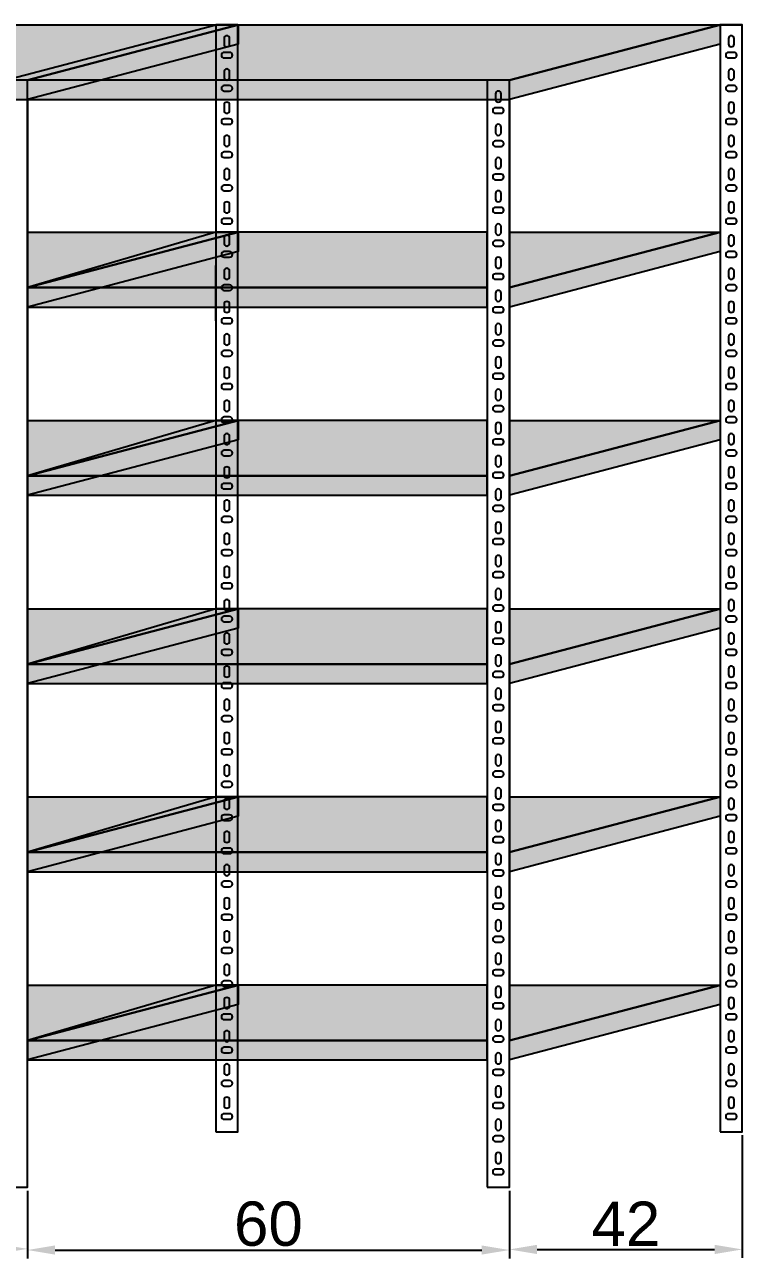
# Model space of a CAD drawing. Header units: millimetres. Extents: x 6614975 to 6624097, y 8742145 to 8746891.
# Drawn here: x 6617705.4 to 6617835, y 8745350.7 to 8745573.5 of the extents above; entities that cross this region are included whole.
import ezdxf

# ---------------------------------------------------------------- set-up
doc = ezdxf.new("R2010")
doc.units = ezdxf.units.MM
doc.styles.get("Standard").update_dxf_attribs({"font": 'arial.ttf'})
doc.dimstyles.new('ISO-25', dxfattribs={"dimtxt": 8, "dimasz": 5, "dimexe": 1.5, "dimexo": 0.625, "dimtad": 1, "dimtxsty": 'Standard', "dimcen": 2.5, "dimclrd": 1, "dimclre": 1, "dimclrt": 143, "dimadec": 0, "dimazin": 0, "dimtfac": 1, "dimtmove": 0, "dimatfit": 3, "dimfxl": 1, "dimarcsym": 0})

# ---------------------------------------------------------------- blocks, each defined once
blk = doc.blocks.new('*D236')
at = {"color": 1, "lineweight": -2, "transparency": 16777216}
for p, q in [((6617614.3, 8745362.92), (6617614.3, 8745350.91)), ((6617705.93, 8745362.92), (6617705.93, 8745350.91))]:
    blk.add_line(p, q, dxfattribs=at)
at = {"color": 1, "linetype": 'Continuous', "lineweight": -2, "transparency": 16777216}
blk.add_line((6617619.3, 8745352.41), (6617700.93, 8745352.41), dxfattribs=at)
at = {"color": 1, "transparency": 16777216}
for points in [[(6617619.3, 8745353.24), (6617619.3, 8745351.57), (6617614.3, 8745352.41)], [(6617700.93, 8745353.24), (6617700.93, 8745351.57), (6617705.93, 8745352.41)]]:
    blk.add_solid(points, dxfattribs=at)
at = {"layer": 'Defpoints', "color": 0, "transparency": 16777216}
for p in [(6617614.3, 8745363.55), (6617705.93, 8745363.55), (6617705.93, 8745352.41)]:
    blk.add_point(p, dxfattribs=at)
at = {"color": 143, "transparency": 16777216, "insert": (6617660.12, 8745357.12), "char_height": 8, "attachment_point": 5}
blk.add_mtext('91', dxfattribs=at)
blk = doc.blocks.new('*D237')
at = {"color": 1, "lineweight": -2, "transparency": 16777216}
for p, q in [((6617705.93, 8745362.92), (6617705.93, 8745350.7)), ((6617792.93, 8745362.92), (6617792.93, 8745350.7))]:
    blk.add_line(p, q, dxfattribs=at)
at = {"color": 1, "linetype": 'Continuous', "lineweight": -2, "transparency": 16777216}
blk.add_line((6617710.93, 8745352.2), (6617787.93, 8745352.2), dxfattribs=at)
at = {"color": 1, "transparency": 16777216}
for points in [[(6617710.93, 8745353.03), (6617710.93, 8745351.37), (6617705.93, 8745352.2)], [(6617787.93, 8745353.03), (6617787.93, 8745351.37), (6617792.93, 8745352.2)]]:
    blk.add_solid(points, dxfattribs=at)
at = {"layer": 'Defpoints', "color": 0, "transparency": 16777216}
for p in [(6617705.93, 8745363.55), (6617792.93, 8745363.55), (6617792.93, 8745352.2)]:
    blk.add_point(p, dxfattribs=at)
at = {"color": 143, "transparency": 16777216, "insert": (6617749.43, 8745356.91), "char_height": 8, "attachment_point": 5}
blk.add_mtext('60', dxfattribs=at)
blk = doc.blocks.new('*D238')
at = {"color": 1, "lineweight": -2, "transparency": 16777216}
for p, q in [((6617834.98, 8745372.92), (6617834.98, 8745350.81)), ((6617792.93, 8745362.92), (6617792.93, 8745350.81))]:
    blk.add_line(p, q, dxfattribs=at)
at = {"color": 1, "linetype": 'Continuous', "lineweight": -2, "transparency": 16777216}
blk.add_line((6617797.93, 8745352.31), (6617829.98, 8745352.31), dxfattribs=at)
at = {"color": 1, "transparency": 16777216}
for points in [[(6617797.93, 8745353.14), (6617797.93, 8745351.47), (6617792.93, 8745352.31)], [(6617829.98, 8745353.14), (6617829.98, 8745351.47), (6617834.98, 8745352.31)]]:
    blk.add_solid(points, dxfattribs=at)
at = {"layer": 'Defpoints', "color": 0, "transparency": 16777216}
for p in [(6617834.98, 8745373.55), (6617792.93, 8745363.55), (6617834.98, 8745352.31)]:
    blk.add_point(p, dxfattribs=at)
at = {"color": 143, "transparency": 16777216, "insert": (6617813.96, 8745356.95), "char_height": 8, "attachment_point": 5}
blk.add_mtext('42', dxfattribs=at)

msp = doc.modelspace()

# ---------------------------------------------------------------- hatches: boundary and pattern name
h = msp.add_hatch(color=8)
h.dxf.hatch_style = 1
h.paths.add_polyline_path([(6617705.93, 8745563.547), (6617743.981, 8745573.547), (6617656.93, 8745573.547), (6617652.93, 8745573.547), (6617614.93, 8745563.547)])
h = msp.add_hatch(color=8)
h.dxf.hatch_style = 1
h.paths.add_polyline_path([(6617792.93, 8745563.547), (6617830.981, 8745573.547), (6617743.93, 8745573.547), (6617739.93, 8745573.547), (6617701.93, 8745563.547)])
h = msp.add_hatch(color=8)
h.dxf.hatch_style = 1
h.paths.add_polyline_path([(6617743.981, 8745570.047), (6617743.981, 8745573.547), (6617705.93, 8745563.547), (6617705.93, 8745560.047)])
h = msp.add_hatch(color=8)
h.dxf.hatch_style = 1
h.paths.add_polyline_path([(6617830.981, 8745570.047), (6617830.981, 8745573.547), (6617792.93, 8745563.547), (6617792.93, 8745560.047)])
h = msp.add_hatch(color=8)
h.dxf.hatch_style = 1
h.paths.add_polyline_path([(6617614.93, 8745563.547), (6617614.93, 8745560.047), (6617705.93, 8745560.047), (6617705.93, 8745563.547)])
h = msp.add_hatch(color=8)
h.dxf.hatch_style = 1
h.paths.add_polyline_path([(6617701.93, 8745563.547), (6617701.93, 8745560.047), (6617792.93, 8745560.047), (6617792.93, 8745563.547)])
h = msp.add_hatch(color=8)
h.dxf.hatch_style = 1
h.paths.add_polyline_path([(6617743.981, 8745532.547), (6617743.981, 8745536.047), (6617705.93, 8745526.047), (6617705.93, 8745522.547)])
h = msp.add_hatch(color=8)
h.dxf.hatch_style = 1
h.paths.add_polyline_path([(6617743.981, 8745536.047), (6617705.93, 8745536.047), (6617705.93, 8745526.047)])
h = msp.add_hatch(color=8)
h.dxf.hatch_style = 1
h.paths.add_polyline_path([(6617739.93, 8745536.047), (6617705.93, 8745526.047), (6617788.93, 8745526.047), (6617788.93, 8745536.047)])
h = msp.add_hatch(color=8)
h.dxf.hatch_style = 1
h.paths.add_polyline_path([(6617830.981, 8745532.547), (6617830.981, 8745536.047), (6617792.93, 8745526.047), (6617792.93, 8745522.547)])
h = msp.add_hatch(color=8)
h.dxf.hatch_style = 1
h.paths.add_polyline_path([(6617830.981, 8745536.047), (6617792.93, 8745536.047), (6617792.93, 8745526.047)])
h = msp.add_hatch(color=8)
h.dxf.hatch_style = 1
h.paths.add_polyline_path([(6617788.93, 8745522.547), (6617788.93, 8745526.047), (6617705.93, 8745526.047), (6617705.93, 8745522.547)])
h = msp.add_hatch(color=8)
h.dxf.hatch_style = 1
h.paths.add_polyline_path([(6617743.981, 8745498.547), (6617743.981, 8745502.047), (6617705.93, 8745492.047), (6617705.93, 8745488.547)])
h = msp.add_hatch(color=8)
h.dxf.hatch_style = 1
h.paths.add_polyline_path([(6617743.981, 8745502.047), (6617705.93, 8745502.047), (6617705.93, 8745492.047)])
h = msp.add_hatch(color=8)
h.dxf.hatch_style = 1
h.paths.add_polyline_path([(6617739.93, 8745502.047), (6617705.93, 8745492.047), (6617788.93, 8745492.047), (6617788.93, 8745502.047)])
h = msp.add_hatch(color=8)
h.dxf.hatch_style = 1
h.paths.add_polyline_path([(6617830.981, 8745498.547), (6617830.981, 8745502.047), (6617792.93, 8745492.047), (6617792.93, 8745488.547)])
h = msp.add_hatch(color=8)
h.dxf.hatch_style = 1
h.paths.add_polyline_path([(6617830.981, 8745502.047), (6617792.93, 8745502.047), (6617792.93, 8745492.047)])
h = msp.add_hatch(color=8)
h.dxf.hatch_style = 1
h.paths.add_polyline_path([(6617788.93, 8745488.547), (6617788.93, 8745492.047), (6617705.93, 8745492.047), (6617705.93, 8745488.547)])
h = msp.add_hatch(color=8)
h.dxf.hatch_style = 1
h.paths.add_polyline_path([(6617743.981, 8745464.547), (6617743.981, 8745468.047), (6617705.93, 8745458.047), (6617705.93, 8745454.547)])
h = msp.add_hatch(color=8)
h.dxf.hatch_style = 1
h.paths.add_polyline_path([(6617743.981, 8745468.047), (6617705.93, 8745468.047), (6617705.93, 8745458.047)])
h = msp.add_hatch(color=8)
h.dxf.hatch_style = 1
h.paths.add_polyline_path([(6617739.93, 8745468.047), (6617705.93, 8745458.047), (6617788.93, 8745458.047), (6617788.93, 8745468.047)])
h = msp.add_hatch(color=8)
h.dxf.hatch_style = 1
h.paths.add_polyline_path([(6617830.981, 8745464.547), (6617830.981, 8745468.047), (6617792.93, 8745458.047), (6617792.93, 8745454.547)])
h = msp.add_hatch(color=8)
h.dxf.hatch_style = 1
h.paths.add_polyline_path([(6617830.981, 8745468.047), (6617792.93, 8745468.047), (6617792.93, 8745458.047)])
h = msp.add_hatch(color=8)
h.dxf.hatch_style = 1
h.paths.add_polyline_path([(6617788.93, 8745454.547), (6617788.93, 8745458.047), (6617705.93, 8745458.047), (6617705.93, 8745454.547)])
h = msp.add_hatch(color=8)
h.dxf.hatch_style = 1
h.paths.add_polyline_path([(6617743.981, 8745430.547), (6617743.981, 8745434.047), (6617705.93, 8745424.047), (6617705.93, 8745420.547)])
h = msp.add_hatch(color=8)
h.dxf.hatch_style = 1
h.paths.add_polyline_path([(6617743.981, 8745434.047), (6617705.93, 8745434.047), (6617705.93, 8745424.047)])
h = msp.add_hatch(color=8)
h.dxf.hatch_style = 1
h.paths.add_polyline_path([(6617739.93, 8745434.047), (6617705.93, 8745424.047), (6617788.93, 8745424.047), (6617788.93, 8745434.047)])
h = msp.add_hatch(color=8)
h.dxf.hatch_style = 1
h.paths.add_polyline_path([(6617830.981, 8745430.547), (6617830.981, 8745434.047), (6617792.93, 8745424.047), (6617792.93, 8745420.547)])
h = msp.add_hatch(color=8)
h.dxf.hatch_style = 1
h.paths.add_polyline_path([(6617830.981, 8745434.047), (6617792.93, 8745434.047), (6617792.93, 8745424.047)])
h = msp.add_hatch(color=8)
h.dxf.hatch_style = 1
h.paths.add_polyline_path([(6617788.93, 8745420.547), (6617788.93, 8745424.047), (6617705.93, 8745424.047), (6617705.93, 8745420.547)])
h = msp.add_hatch(color=8)
h.dxf.hatch_style = 1
h.paths.add_polyline_path([(6617743.981, 8745396.547), (6617743.981, 8745400.047), (6617705.93, 8745390.047), (6617705.93, 8745386.547)])
h = msp.add_hatch(color=8)
h.dxf.hatch_style = 1
h.paths.add_polyline_path([(6617743.981, 8745400.047), (6617705.93, 8745400.047), (6617705.93, 8745390.047)])
h = msp.add_hatch(color=8)
h.dxf.hatch_style = 1
h.paths.add_polyline_path([(6617739.93, 8745400.047), (6617705.93, 8745390.047), (6617788.93, 8745390.047), (6617788.93, 8745400.047)])
h = msp.add_hatch(color=8)
h.dxf.hatch_style = 1
h.paths.add_polyline_path([(6617830.981, 8745396.547), (6617830.981, 8745400.047), (6617792.93, 8745390.047), (6617792.93, 8745386.547)])
h = msp.add_hatch(color=8)
h.dxf.hatch_style = 1
h.paths.add_polyline_path([(6617830.981, 8745400.047), (6617792.93, 8745400.047), (6617792.93, 8745390.047)])
h = msp.add_hatch(color=8)
h.dxf.hatch_style = 1
h.paths.add_polyline_path([(6617788.93, 8745386.547), (6617788.93, 8745390.047), (6617705.93, 8745390.047), (6617705.93, 8745386.547)])

# ---------------------------------------------------------------- linework, layer by layer
for p, q in [((6617739.93, 8745573.547), (6617743.93, 8745573.547)), ((6617705.93, 8745560.047), (6617705.93, 8745526.047)), ((6617705.93, 8745560.047), (6617705.93, 8745526.047)), ((6617792.93, 8745560.047), (6617792.93, 8745526.047)), ((6617739.93, 8745520.047), (6617739.93, 8745530.047)), ((6617705.93, 8745526.047), (6617705.93, 8745492.047)), ((6617705.93, 8745526.047), (6617705.93, 8745492.047)), ((6617792.93, 8745526.047), (6617792.93, 8745492.047)), ((6617705.93, 8745492.047), (6617705.93, 8745458.047)), ((6617705.93, 8745492.047), (6617705.93, 8745458.047)), ((6617792.93, 8745492.047), (6617792.93, 8745458.047)), ((6617705.93, 8745458.047), (6617705.93, 8745424.047)), ((6617705.93, 8745458.047), (6617705.93, 8745424.047)), ((6617792.93, 8745458.047), (6617792.93, 8745424.047)), ((6617705.93, 8745424.047), (6617705.93, 8745390.047)), ((6617705.93, 8745424.047), (6617705.93, 8745390.047)), ((6617792.93, 8745424.047), (6617792.93, 8745390.047))]:
    msp.add_line(p, q)
for points in [[(6617743.981, 8745573.547), (6617705.93, 8745563.547), (6617614.93, 8745563.547), (6617652.93, 8745573.547), (6617656.93, 8745573.547), (6617747.981, 8745573.547)], [(6617830.981, 8745573.547), (6617792.93, 8745563.547), (6617701.93, 8745563.547), (6617739.93, 8745573.547), (6617743.93, 8745573.547), (6617834.981, 8745573.547)], [(6617739.93, 8745536.047), (6617705.93, 8745526.047), (6617788.93, 8745526.047), (6617788.93, 8745536.047), (6617739.93, 8745536.047)], [(6617739.93, 8745502.047), (6617705.93, 8745492.047), (6617788.93, 8745492.047), (6617788.93, 8745502.047), (6617739.93, 8745502.047)], [(6617739.93, 8745468.047), (6617705.93, 8745458.047), (6617788.93, 8745458.047), (6617788.93, 8745468.047), (6617739.93, 8745468.047)], [(6617739.93, 8745434.047), (6617705.93, 8745424.047), (6617788.93, 8745424.047), (6617788.93, 8745434.047), (6617739.93, 8745434.047)], [(6617739.93, 8745400.047), (6617705.93, 8745390.047), (6617788.93, 8745390.047), (6617788.93, 8745400.047), (6617739.93, 8745400.047)]]:
    msp.add_lwpolyline(points)
for points in [[(6617705.93, 8745563.547), (6617743.981, 8745573.547), (6617743.981, 8745570.047), (6617705.93, 8745560.047)], [(6617739.93, 8745373.547), (6617743.93, 8745373.547), (6617743.93, 8745573.547), (6617739.93, 8745573.547)], [(6617792.93, 8745563.547), (6617830.981, 8745573.547), (6617830.981, 8745570.047), (6617792.93, 8745560.047)], [(6617830.981, 8745373.547), (6617834.981, 8745373.547), (6617834.981, 8745573.547), (6617830.981, 8745573.547)], [(6617614.93, 8745560.047), (6617705.93, 8745560.047), (6617705.93, 8745563.547), (6617614.93, 8745563.547)], [(6617701.93, 8745363.547), (6617705.93, 8745363.547), (6617705.93, 8745563.547), (6617701.93, 8745563.547)], [(6617701.93, 8745363.547), (6617705.93, 8745363.547), (6617705.93, 8745563.547), (6617701.93, 8745563.547)], [(6617701.93, 8745560.047), (6617792.93, 8745560.047), (6617792.93, 8745563.547), (6617701.93, 8745563.547)], [(6617788.93, 8745363.547), (6617792.93, 8745363.547), (6617792.93, 8745563.547), (6617788.93, 8745563.547)], [(6617705.93, 8745526.047), (6617743.981, 8745536.047), (6617743.981, 8745532.547), (6617705.93, 8745522.547)], [(6617705.93, 8745536.047), (6617743.981, 8745536.047), (6617705.93, 8745526.047)], [(6617792.93, 8745526.047), (6617830.981, 8745536.047), (6617830.981, 8745532.547), (6617792.93, 8745522.547)], [(6617792.93, 8745536.047), (6617830.981, 8745536.047), (6617792.93, 8745526.047)], [(6617705.93, 8745522.547), (6617788.93, 8745522.547), (6617788.93, 8745526.047), (6617705.93, 8745526.047)], [(6617705.93, 8745492.047), (6617743.981, 8745502.047), (6617743.981, 8745498.547), (6617705.93, 8745488.547)], [(6617705.93, 8745502.047), (6617743.981, 8745502.047), (6617705.93, 8745492.047)], [(6617792.93, 8745492.047), (6617830.981, 8745502.047), (6617830.981, 8745498.547), (6617792.93, 8745488.547)], [(6617792.93, 8745502.047), (6617830.981, 8745502.047), (6617792.93, 8745492.047)], [(6617705.93, 8745488.547), (6617788.93, 8745488.547), (6617788.93, 8745492.047), (6617705.93, 8745492.047)], [(6617705.93, 8745458.047), (6617743.981, 8745468.047), (6617743.981, 8745464.547), (6617705.93, 8745454.547)], [(6617705.93, 8745468.047), (6617743.981, 8745468.047), (6617705.93, 8745458.047)], [(6617792.93, 8745458.047), (6617830.981, 8745468.047), (6617830.981, 8745464.547), (6617792.93, 8745454.547)], [(6617792.93, 8745468.047), (6617830.981, 8745468.047), (6617792.93, 8745458.047)], [(6617705.93, 8745454.547), (6617788.93, 8745454.547), (6617788.93, 8745458.047), (6617705.93, 8745458.047)], [(6617705.93, 8745424.047), (6617743.981, 8745434.047), (6617743.981, 8745430.547), (6617705.93, 8745420.547)], [(6617705.93, 8745434.047), (6617743.981, 8745434.047), (6617705.93, 8745424.047)], [(6617792.93, 8745424.047), (6617830.981, 8745434.047), (6617830.981, 8745430.547), (6617792.93, 8745420.547)], [(6617792.93, 8745434.047), (6617830.981, 8745434.047), (6617792.93, 8745424.047)], [(6617705.93, 8745420.547), (6617788.93, 8745420.547), (6617788.93, 8745424.047), (6617705.93, 8745424.047)], [(6617705.93, 8745390.047), (6617743.981, 8745400.047), (6617743.981, 8745396.547), (6617705.93, 8745386.547)], [(6617705.93, 8745400.047), (6617743.981, 8745400.047), (6617705.93, 8745390.047)], [(6617792.93, 8745390.047), (6617830.981, 8745400.047), (6617830.981, 8745396.547), (6617792.93, 8745386.547)], [(6617792.93, 8745400.047), (6617830.981, 8745400.047), (6617792.93, 8745390.047)], [(6617705.93, 8745386.547), (6617788.93, 8745386.547), (6617788.93, 8745390.047), (6617705.93, 8745390.047)]]:
    msp.add_lwpolyline(points, close=True)
for points in [[(6617741.43, 8745570.047, 1), (6617742.43, 8745570.047), (6617742.43, 8745571.047, 1), (6617741.43, 8745571.047)], [(6617832.481, 8745570.047, 1), (6617833.481, 8745570.047), (6617833.481, 8745571.047, 1), (6617832.481, 8745571.047)], [(6617741.43, 8745568.547, 1), (6617741.43, 8745567.547), (6617742.43, 8745567.547, 1), (6617742.43, 8745568.547)], [(6617832.481, 8745568.547, 1), (6617832.481, 8745567.547), (6617833.481, 8745567.547, 1), (6617833.481, 8745568.547)], [(6617741.43, 8745564.047, 1), (6617742.43, 8745564.047), (6617742.43, 8745565.047, 1), (6617741.43, 8745565.047)], [(6617832.481, 8745564.047, 1), (6617833.481, 8745564.047), (6617833.481, 8745565.047, 1), (6617832.481, 8745565.047)], [(6617741.43, 8745562.547, 1), (6617741.43, 8745561.547), (6617742.43, 8745561.547, 1), (6617742.43, 8745562.547)], [(6617832.481, 8745562.547, 1), (6617832.481, 8745561.547), (6617833.481, 8745561.547, 1), (6617833.481, 8745562.547)], [(6617790.43, 8745560.047, 1), (6617791.43, 8745560.047), (6617791.43, 8745561.047, 1), (6617790.43, 8745561.047)], [(6617741.43, 8745558.047, 1), (6617742.43, 8745558.047), (6617742.43, 8745559.047, 1), (6617741.43, 8745559.047)], [(6617790.43, 8745558.547, 1), (6617790.43, 8745557.547), (6617791.43, 8745557.547, 1), (6617791.43, 8745558.547)], [(6617832.481, 8745558.047, 1), (6617833.481, 8745558.047), (6617833.481, 8745559.047, 1), (6617832.481, 8745559.047)], [(6617741.43, 8745556.547, 1), (6617741.43, 8745555.547), (6617742.43, 8745555.547, 1), (6617742.43, 8745556.547)], [(6617832.481, 8745556.547, 1), (6617832.481, 8745555.547), (6617833.481, 8745555.547, 1), (6617833.481, 8745556.547)], [(6617790.43, 8745554.047, 1), (6617791.43, 8745554.047), (6617791.43, 8745555.047, 1), (6617790.43, 8745555.047)], [(6617741.43, 8745552.047, 1), (6617742.43, 8745552.047), (6617742.43, 8745553.047, 1), (6617741.43, 8745553.047)], [(6617790.43, 8745552.547, 1), (6617790.43, 8745551.547), (6617791.43, 8745551.547, 1), (6617791.43, 8745552.547)], [(6617832.481, 8745552.047, 1), (6617833.481, 8745552.047), (6617833.481, 8745553.047, 1), (6617832.481, 8745553.047)], [(6617741.43, 8745550.547, 1), (6617741.43, 8745549.547), (6617742.43, 8745549.547, 1), (6617742.43, 8745550.547)], [(6617790.43, 8745548.047, 1), (6617791.43, 8745548.047), (6617791.43, 8745549.047, 1), (6617790.43, 8745549.047)], [(6617832.481, 8745550.547, 1), (6617832.481, 8745549.547), (6617833.481, 8745549.547, 1), (6617833.481, 8745550.547)], [(6617741.43, 8745546.047, 1), (6617742.43, 8745546.047), (6617742.43, 8745547.047, 1), (6617741.43, 8745547.047)], [(6617832.481, 8745546.047, 1), (6617833.481, 8745546.047), (6617833.481, 8745547.047, 1), (6617832.481, 8745547.047)], [(6617790.43, 8745546.547, 1), (6617790.43, 8745545.547), (6617791.43, 8745545.547, 1), (6617791.43, 8745546.547)], [(6617741.43, 8745544.547, 1), (6617741.43, 8745543.547), (6617742.43, 8745543.547, 1), (6617742.43, 8745544.547)], [(6617790.43, 8745542.047, 1), (6617791.43, 8745542.047), (6617791.43, 8745543.047, 1), (6617790.43, 8745543.047)], [(6617832.481, 8745544.547, 1), (6617832.481, 8745543.547), (6617833.481, 8745543.547, 1), (6617833.481, 8745544.547)], [(6617741.43, 8745540.047, 1), (6617742.43, 8745540.047), (6617742.43, 8745541.047, 1), (6617741.43, 8745541.047)], [(6617790.43, 8745540.547, 1), (6617790.43, 8745539.547), (6617791.43, 8745539.547, 1), (6617791.43, 8745540.547)], [(6617832.481, 8745540.047, 1), (6617833.481, 8745540.047), (6617833.481, 8745541.047, 1), (6617832.481, 8745541.047)], [(6617741.43, 8745538.547, 1), (6617741.43, 8745537.547), (6617742.43, 8745537.547, 1), (6617742.43, 8745538.547)], [(6617832.481, 8745538.547, 1), (6617832.481, 8745537.547), (6617833.481, 8745537.547, 1), (6617833.481, 8745538.547)], [(6617790.43, 8745536.047, 1), (6617791.43, 8745536.047), (6617791.43, 8745537.047, 1), (6617790.43, 8745537.047)], [(6617741.43, 8745534.047, 1), (6617742.43, 8745534.047), (6617742.43, 8745535.047, 1), (6617741.43, 8745535.047)], [(6617790.43, 8745534.547, 1), (6617790.43, 8745533.547), (6617791.43, 8745533.547, 1), (6617791.43, 8745534.547)], [(6617832.481, 8745534.047, 1), (6617833.481, 8745534.047), (6617833.481, 8745535.047, 1), (6617832.481, 8745535.047)], [(6617741.43, 8745532.547, 1), (6617741.43, 8745531.547), (6617742.43, 8745531.547, 1), (6617742.43, 8745532.547)], [(6617790.43, 8745530.047, 1), (6617791.43, 8745530.047), (6617791.43, 8745531.047, 1), (6617790.43, 8745531.047)], [(6617832.481, 8745532.547, 1), (6617832.481, 8745531.547), (6617833.481, 8745531.547, 1), (6617833.481, 8745532.547)], [(6617741.43, 8745528.047, 1), (6617742.43, 8745528.047), (6617742.43, 8745529.047, 1), (6617741.43, 8745529.047)], [(6617832.481, 8745528.047, 1), (6617833.481, 8745528.047), (6617833.481, 8745529.047, 1), (6617832.481, 8745529.047)], [(6617790.43, 8745528.547, 1), (6617790.43, 8745527.547), (6617791.43, 8745527.547, 1), (6617791.43, 8745528.547)], [(6617741.43, 8745526.547, 1), (6617741.43, 8745525.547), (6617742.43, 8745525.547, 1), (6617742.43, 8745526.547)], [(6617790.43, 8745524.047, 1), (6617791.43, 8745524.047), (6617791.43, 8745525.047, 1), (6617790.43, 8745525.047)], [(6617832.481, 8745526.547, 1), (6617832.481, 8745525.547), (6617833.481, 8745525.547, 1), (6617833.481, 8745526.547)], [(6617741.43, 8745522.047, 1), (6617742.43, 8745522.047), (6617742.43, 8745523.047, 1), (6617741.43, 8745523.047)], [(6617790.43, 8745522.547, 1), (6617790.43, 8745521.547), (6617791.43, 8745521.547, 1), (6617791.43, 8745522.547)], [(6617832.481, 8745522.047, 1), (6617833.481, 8745522.047), (6617833.481, 8745523.047, 1), (6617832.481, 8745523.047)], [(6617741.43, 8745520.547, 1), (6617741.43, 8745519.547), (6617742.43, 8745519.547, 1), (6617742.43, 8745520.547)], [(6617832.481, 8745520.547, 1), (6617832.481, 8745519.547), (6617833.481, 8745519.547, 1), (6617833.481, 8745520.547)], [(6617790.43, 8745518.047, 1), (6617791.43, 8745518.047), (6617791.43, 8745519.047, 1), (6617790.43, 8745519.047)], [(6617741.43, 8745516.182, 1), (6617742.43, 8745516.182), (6617742.43, 8745517.182, 1), (6617741.43, 8745517.182)], [(6617790.43, 8745516.547, 1), (6617790.43, 8745515.547), (6617791.43, 8745515.547, 1), (6617791.43, 8745516.547)], [(6617832.481, 8745516.182, 1), (6617833.481, 8745516.182), (6617833.481, 8745517.182, 1), (6617832.481, 8745517.182)], [(6617741.43, 8745514.682, 1), (6617741.43, 8745513.682), (6617742.43, 8745513.682, 1), (6617742.43, 8745514.682)], [(6617790.43, 8745512.047, 1), (6617791.43, 8745512.047), (6617791.43, 8745513.047, 1), (6617790.43, 8745513.047)], [(6617832.481, 8745514.682, 1), (6617832.481, 8745513.682), (6617833.481, 8745513.682, 1), (6617833.481, 8745514.682)], [(6617741.43, 8745510.182, 1), (6617742.43, 8745510.182), (6617742.43, 8745511.182, 1), (6617741.43, 8745511.182)], [(6617832.481, 8745510.182, 1), (6617833.481, 8745510.182), (6617833.481, 8745511.182, 1), (6617832.481, 8745511.182)], [(6617790.43, 8745510.547, 1), (6617790.43, 8745509.547), (6617791.43, 8745509.547, 1), (6617791.43, 8745510.547)], [(6617741.43, 8745508.682, 1), (6617741.43, 8745507.682), (6617742.43, 8745507.682, 1), (6617742.43, 8745508.682)], [(6617790.43, 8745506.182, 1), (6617791.43, 8745506.182), (6617791.43, 8745507.182, 1), (6617790.43, 8745507.182)], [(6617832.481, 8745508.682, 1), (6617832.481, 8745507.682), (6617833.481, 8745507.682, 1), (6617833.481, 8745508.682)], [(6617741.43, 8745504.182, 1), (6617742.43, 8745504.182), (6617742.43, 8745505.182, 1), (6617741.43, 8745505.182)], [(6617790.43, 8745504.682, 1), (6617790.43, 8745503.682), (6617791.43, 8745503.682, 1), (6617791.43, 8745504.682)], [(6617832.481, 8745504.182, 1), (6617833.481, 8745504.182), (6617833.481, 8745505.182, 1), (6617832.481, 8745505.182)], [(6617741.43, 8745502.682, 1), (6617741.43, 8745501.682), (6617742.43, 8745501.682, 1), (6617742.43, 8745502.682)], [(6617832.481, 8745502.682, 1), (6617832.481, 8745501.682), (6617833.481, 8745501.682, 1), (6617833.481, 8745502.682)], [(6617790.43, 8745500.182, 1), (6617791.43, 8745500.182), (6617791.43, 8745501.182, 1), (6617790.43, 8745501.182)], [(6617741.43, 8745498.182, 1), (6617742.43, 8745498.182), (6617742.43, 8745499.182, 1), (6617741.43, 8745499.182)], [(6617790.43, 8745498.682, 1), (6617790.43, 8745497.682), (6617791.43, 8745497.682, 1), (6617791.43, 8745498.682)], [(6617832.481, 8745498.182, 1), (6617833.481, 8745498.182), (6617833.481, 8745499.182, 1), (6617832.481, 8745499.182)], [(6617741.43, 8745496.682, 1), (6617741.43, 8745495.682), (6617742.43, 8745495.682, 1), (6617742.43, 8745496.682)], [(6617790.43, 8745494.182, 1), (6617791.43, 8745494.182), (6617791.43, 8745495.182, 1), (6617790.43, 8745495.182)], [(6617832.481, 8745496.682, 1), (6617832.481, 8745495.682), (6617833.481, 8745495.682, 1), (6617833.481, 8745496.682)], [(6617741.43, 8745492.182, 1), (6617742.43, 8745492.182), (6617742.43, 8745493.182, 1), (6617741.43, 8745493.182)], [(6617832.481, 8745492.182, 1), (6617833.481, 8745492.182), (6617833.481, 8745493.182, 1), (6617832.481, 8745493.182)], [(6617790.43, 8745492.682, 1), (6617790.43, 8745491.682), (6617791.43, 8745491.682, 1), (6617791.43, 8745492.682)], [(6617741.43, 8745490.682, 1), (6617741.43, 8745489.682), (6617742.43, 8745489.682, 1), (6617742.43, 8745490.682)], [(6617790.43, 8745488.182, 1), (6617791.43, 8745488.182), (6617791.43, 8745489.182, 1), (6617790.43, 8745489.182)], [(6617832.481, 8745490.682, 1), (6617832.481, 8745489.682), (6617833.481, 8745489.682, 1), (6617833.481, 8745490.682)], [(6617741.43, 8745486.182, 1), (6617742.43, 8745486.182), (6617742.43, 8745487.182, 1), (6617741.43, 8745487.182)], [(6617832.481, 8745486.182, 1), (6617833.481, 8745486.182), (6617833.481, 8745487.182, 1), (6617832.481, 8745487.182)], [(6617741.43, 8745484.682, 1), (6617741.43, 8745483.682), (6617742.43, 8745483.682, 1), (6617742.43, 8745484.682)], [(6617790.43, 8745486.682, 1), (6617790.43, 8745485.682), (6617791.43, 8745485.682, 1), (6617791.43, 8745486.682)], [(6617832.481, 8745484.682, 1), (6617832.481, 8745483.682), (6617833.481, 8745483.682, 1), (6617833.481, 8745484.682)], [(6617790.43, 8745482.182, 1), (6617791.43, 8745482.182), (6617791.43, 8745483.182, 1), (6617790.43, 8745483.182)], [(6617741.43, 8745480.182, 1), (6617742.43, 8745480.182), (6617742.43, 8745481.182, 1), (6617741.43, 8745481.182)], [(6617790.43, 8745480.682, 1), (6617790.43, 8745479.682), (6617791.43, 8745479.682, 1), (6617791.43, 8745480.682)], [(6617832.481, 8745480.182, 1), (6617833.481, 8745480.182), (6617833.481, 8745481.182, 1), (6617832.481, 8745481.182)], [(6617741.43, 8745478.682, 1), (6617741.43, 8745477.682), (6617742.43, 8745477.682, 1), (6617742.43, 8745478.682)], [(6617832.481, 8745478.682, 1), (6617832.481, 8745477.682), (6617833.481, 8745477.682, 1), (6617833.481, 8745478.682)], [(6617741.43, 8745474.182, 1), (6617742.43, 8745474.182), (6617742.43, 8745475.182, 1), (6617741.43, 8745475.182)], [(6617790.43, 8745476.182, 1), (6617791.43, 8745476.182), (6617791.43, 8745477.182, 1), (6617790.43, 8745477.182)], [(6617832.481, 8745474.182, 1), (6617833.481, 8745474.182), (6617833.481, 8745475.182, 1), (6617832.481, 8745475.182)], [(6617790.43, 8745474.682, 1), (6617790.43, 8745473.682), (6617791.43, 8745473.682, 1), (6617791.43, 8745474.682)], [(6617741.43, 8745472.682, 1), (6617741.43, 8745471.682), (6617742.43, 8745471.682, 1), (6617742.43, 8745472.682)], [(6617790.43, 8745470.182, 1), (6617791.43, 8745470.182), (6617791.43, 8745471.182, 1), (6617790.43, 8745471.182)], [(6617832.481, 8745472.682, 1), (6617832.481, 8745471.682), (6617833.481, 8745471.682, 1), (6617833.481, 8745472.682)], [(6617741.43, 8745468.182, 1), (6617742.43, 8745468.182), (6617742.43, 8745469.182, 1), (6617741.43, 8745469.182)], [(6617832.481, 8745468.182, 1), (6617833.481, 8745468.182), (6617833.481, 8745469.182, 1), (6617832.481, 8745469.182)], [(6617741.43, 8745466.682, 1), (6617741.43, 8745465.682), (6617742.43, 8745465.682, 1), (6617742.43, 8745466.682)], [(6617790.43, 8745468.682, 1), (6617790.43, 8745467.682), (6617791.43, 8745467.682, 1), (6617791.43, 8745468.682)], [(6617832.481, 8745466.682, 1), (6617832.481, 8745465.682), (6617833.481, 8745465.682, 1), (6617833.481, 8745466.682)], [(6617790.43, 8745464.182, 1), (6617791.43, 8745464.182), (6617791.43, 8745465.182, 1), (6617790.43, 8745465.182)], [(6617741.43, 8745462.182, 1), (6617742.43, 8745462.182), (6617742.43, 8745463.182, 1), (6617741.43, 8745463.182)], [(6617790.43, 8745462.682, 1), (6617790.43, 8745461.682), (6617791.43, 8745461.682, 1), (6617791.43, 8745462.682)], [(6617832.481, 8745462.182, 1), (6617833.481, 8745462.182), (6617833.481, 8745463.182, 1), (6617832.481, 8745463.182)], [(6617741.43, 8745460.682, 1), (6617741.43, 8745459.682), (6617742.43, 8745459.682, 1), (6617742.43, 8745460.682)], [(6617832.481, 8745460.682, 1), (6617832.481, 8745459.682), (6617833.481, 8745459.682, 1), (6617833.481, 8745460.682)], [(6617790.43, 8745458.182, 1), (6617791.43, 8745458.182), (6617791.43, 8745459.182, 1), (6617790.43, 8745459.182)], [(6617741.43, 8745456.182, 1), (6617742.43, 8745456.182), (6617742.43, 8745457.182, 1), (6617741.43, 8745457.182)], [(6617790.43, 8745456.682, 1), (6617790.43, 8745455.682), (6617791.43, 8745455.682, 1), (6617791.43, 8745456.682)], [(6617832.481, 8745456.182, 1), (6617833.481, 8745456.182), (6617833.481, 8745457.182, 1), (6617832.481, 8745457.182)], [(6617741.43, 8745454.682, 1), (6617741.43, 8745453.682), (6617742.43, 8745453.682, 1), (6617742.43, 8745454.682)], [(6617790.43, 8745452.182, 1), (6617791.43, 8745452.182), (6617791.43, 8745453.182, 1), (6617790.43, 8745453.182)], [(6617832.481, 8745454.682, 1), (6617832.481, 8745453.682), (6617833.481, 8745453.682, 1), (6617833.481, 8745454.682)], [(6617741.43, 8745450.182, 1), (6617742.43, 8745450.182), (6617742.43, 8745451.182, 1), (6617741.43, 8745451.182)], [(6617832.481, 8745450.182, 1), (6617833.481, 8745450.182), (6617833.481, 8745451.182, 1), (6617832.481, 8745451.182)], [(6617790.43, 8745450.682, 1), (6617790.43, 8745449.682), (6617791.43, 8745449.682, 1), (6617791.43, 8745450.682)], [(6617741.43, 8745448.682, 1), (6617741.43, 8745447.682), (6617742.43, 8745447.682, 1), (6617742.43, 8745448.682)], [(6617790.43, 8745446.182, 1), (6617791.43, 8745446.182), (6617791.43, 8745447.182, 1), (6617790.43, 8745447.182)], [(6617832.481, 8745448.682, 1), (6617832.481, 8745447.682), (6617833.481, 8745447.682, 1), (6617833.481, 8745448.682)], [(6617741.43, 8745444.182, 1), (6617742.43, 8745444.182), (6617742.43, 8745445.182, 1), (6617741.43, 8745445.182)], [(6617790.43, 8745444.682, 1), (6617790.43, 8745443.682), (6617791.43, 8745443.682, 1), (6617791.43, 8745444.682)], [(6617832.481, 8745444.182, 1), (6617833.481, 8745444.182), (6617833.481, 8745445.182, 1), (6617832.481, 8745445.182)], [(6617741.43, 8745442.682, 1), (6617741.43, 8745441.682), (6617742.43, 8745441.682, 1), (6617742.43, 8745442.682)], [(6617832.481, 8745442.682, 1), (6617832.481, 8745441.682), (6617833.481, 8745441.682, 1), (6617833.481, 8745442.682)], [(6617790.43, 8745440.182, 1), (6617791.43, 8745440.182), (6617791.43, 8745441.182, 1), (6617790.43, 8745441.182)], [(6617741.43, 8745438.317, 1), (6617742.43, 8745438.317), (6617742.43, 8745439.317, 1), (6617741.43, 8745439.317)], [(6617790.43, 8745438.682, 1), (6617790.43, 8745437.682), (6617791.43, 8745437.682, 1), (6617791.43, 8745438.682)], [(6617832.481, 8745438.317, 1), (6617833.481, 8745438.317), (6617833.481, 8745439.317, 1), (6617832.481, 8745439.317)], [(6617741.43, 8745436.817, 1), (6617741.43, 8745435.817), (6617742.43, 8745435.817, 1), (6617742.43, 8745436.817)], [(6617790.43, 8745434.182, 1), (6617791.43, 8745434.182), (6617791.43, 8745435.182, 1), (6617790.43, 8745435.182)], [(6617832.481, 8745436.817, 1), (6617832.481, 8745435.817), (6617833.481, 8745435.817, 1), (6617833.481, 8745436.817)], [(6617741.43, 8745432.317, 1), (6617742.43, 8745432.317), (6617742.43, 8745433.317, 1), (6617741.43, 8745433.317)], [(6617832.481, 8745432.317, 1), (6617833.481, 8745432.317), (6617833.481, 8745433.317, 1), (6617832.481, 8745433.317)], [(6617790.43, 8745432.682, 1), (6617790.43, 8745431.682), (6617791.43, 8745431.682, 1), (6617791.43, 8745432.682)], [(6617741.43, 8745430.817, 1), (6617741.43, 8745429.817), (6617742.43, 8745429.817, 1), (6617742.43, 8745430.817)], [(6617790.43, 8745428.317, 1), (6617791.43, 8745428.317), (6617791.43, 8745429.317, 1), (6617790.43, 8745429.317)], [(6617832.481, 8745430.817, 1), (6617832.481, 8745429.817), (6617833.481, 8745429.817, 1), (6617833.481, 8745430.817)], [(6617741.43, 8745426.317, 1), (6617742.43, 8745426.317), (6617742.43, 8745427.317, 1), (6617741.43, 8745427.317)], [(6617790.43, 8745426.817, 1), (6617790.43, 8745425.817), (6617791.43, 8745425.817, 1), (6617791.43, 8745426.817)], [(6617832.481, 8745426.317, 1), (6617833.481, 8745426.317), (6617833.481, 8745427.317, 1), (6617832.481, 8745427.317)], [(6617741.43, 8745424.817, 1), (6617741.43, 8745423.817), (6617742.43, 8745423.817, 1), (6617742.43, 8745424.817)], [(6617832.481, 8745424.817, 1), (6617832.481, 8745423.817), (6617833.481, 8745423.817, 1), (6617833.481, 8745424.817)], [(6617790.43, 8745422.317, 1), (6617791.43, 8745422.317), (6617791.43, 8745423.317, 1), (6617790.43, 8745423.317)], [(6617741.43, 8745420.317, 1), (6617742.43, 8745420.317), (6617742.43, 8745421.317, 1), (6617741.43, 8745421.317)], [(6617790.43, 8745420.817, 1), (6617790.43, 8745419.817), (6617791.43, 8745419.817, 1), (6617791.43, 8745420.817)], [(6617832.481, 8745420.317, 1), (6617833.481, 8745420.317), (6617833.481, 8745421.317, 1), (6617832.481, 8745421.317)], [(6617741.43, 8745418.817, 1), (6617741.43, 8745417.817), (6617742.43, 8745417.817, 1), (6617742.43, 8745418.817)], [(6617790.43, 8745416.317, 1), (6617791.43, 8745416.317), (6617791.43, 8745417.317, 1), (6617790.43, 8745417.317)], [(6617832.481, 8745418.817, 1), (6617832.481, 8745417.817), (6617833.481, 8745417.817, 1), (6617833.481, 8745418.817)], [(6617741.43, 8745414.317, 1), (6617742.43, 8745414.317), (6617742.43, 8745415.317, 1), (6617741.43, 8745415.317)], [(6617832.481, 8745414.317, 1), (6617833.481, 8745414.317), (6617833.481, 8745415.317, 1), (6617832.481, 8745415.317)], [(6617790.43, 8745414.817, 1), (6617790.43, 8745413.817), (6617791.43, 8745413.817, 1), (6617791.43, 8745414.817)], [(6617741.43, 8745412.817, 1), (6617741.43, 8745411.817), (6617742.43, 8745411.817, 1), (6617742.43, 8745412.817)], [(6617790.43, 8745410.317, 1), (6617791.43, 8745410.317), (6617791.43, 8745411.317, 1), (6617790.43, 8745411.317)], [(6617832.481, 8745412.817, 1), (6617832.481, 8745411.817), (6617833.481, 8745411.817, 1), (6617833.481, 8745412.817)], [(6617741.43, 8745408.317, 1), (6617742.43, 8745408.317), (6617742.43, 8745409.317, 1), (6617741.43, 8745409.317)], [(6617790.43, 8745408.817, 1), (6617790.43, 8745407.817), (6617791.43, 8745407.817, 1), (6617791.43, 8745408.817)], [(6617832.481, 8745408.317, 1), (6617833.481, 8745408.317), (6617833.481, 8745409.317, 1), (6617832.481, 8745409.317)], [(6617741.43, 8745406.817, 1), (6617741.43, 8745405.817), (6617742.43, 8745405.817, 1), (6617742.43, 8745406.817)], [(6617832.481, 8745406.817, 1), (6617832.481, 8745405.817), (6617833.481, 8745405.817, 1), (6617833.481, 8745406.817)], [(6617790.43, 8745404.317, 1), (6617791.43, 8745404.317), (6617791.43, 8745405.317, 1), (6617790.43, 8745405.317)], [(6617741.43, 8745402.317, 1), (6617742.43, 8745402.317), (6617742.43, 8745403.317, 1), (6617741.43, 8745403.317)], [(6617790.43, 8745402.817, 1), (6617790.43, 8745401.817), (6617791.43, 8745401.817, 1), (6617791.43, 8745402.817)], [(6617832.481, 8745402.317, 1), (6617833.481, 8745402.317), (6617833.481, 8745403.317, 1), (6617832.481, 8745403.317)], [(6617741.43, 8745400.817, 1), (6617741.43, 8745399.817), (6617742.43, 8745399.817, 1), (6617742.43, 8745400.817)], [(6617790.43, 8745398.317, 1), (6617791.43, 8745398.317), (6617791.43, 8745399.317, 1), (6617790.43, 8745399.317)], [(6617832.481, 8745400.817, 1), (6617832.481, 8745399.817), (6617833.481, 8745399.817, 1), (6617833.481, 8745400.817)], [(6617741.43, 8745396.317, 1), (6617742.43, 8745396.317), (6617742.43, 8745397.317, 1), (6617741.43, 8745397.317)], [(6617832.481, 8745396.317, 1), (6617833.481, 8745396.317), (6617833.481, 8745397.317, 1), (6617832.481, 8745397.317)], [(6617790.43, 8745396.817, 1), (6617790.43, 8745395.817), (6617791.43, 8745395.817, 1), (6617791.43, 8745396.817)], [(6617741.43, 8745394.817, 1), (6617741.43, 8745393.817), (6617742.43, 8745393.817, 1), (6617742.43, 8745394.817)], [(6617790.43, 8745392.317, 1), (6617791.43, 8745392.317), (6617791.43, 8745393.317, 1), (6617790.43, 8745393.317)], [(6617832.481, 8745394.817, 1), (6617832.481, 8745393.817), (6617833.481, 8745393.817, 1), (6617833.481, 8745394.817)], [(6617741.43, 8745390.317, 1), (6617742.43, 8745390.317), (6617742.43, 8745391.317, 1), (6617741.43, 8745391.317)], [(6617832.481, 8745390.317, 1), (6617833.481, 8745390.317), (6617833.481, 8745391.317, 1), (6617832.481, 8745391.317)], [(6617741.43, 8745388.817, 1), (6617741.43, 8745387.817), (6617742.43, 8745387.817, 1), (6617742.43, 8745388.817)], [(6617790.43, 8745390.817, 1), (6617790.43, 8745389.817), (6617791.43, 8745389.817, 1), (6617791.43, 8745390.817)], [(6617832.481, 8745388.817, 1), (6617832.481, 8745387.817), (6617833.481, 8745387.817, 1), (6617833.481, 8745388.817)], [(6617790.43, 8745386.317, 1), (6617791.43, 8745386.317), (6617791.43, 8745387.317, 1), (6617790.43, 8745387.317)], [(6617741.43, 8745384.317, 1), (6617742.43, 8745384.317), (6617742.43, 8745385.317, 1), (6617741.43, 8745385.317)], [(6617790.43, 8745384.817, 1), (6617790.43, 8745383.817), (6617791.43, 8745383.817, 1), (6617791.43, 8745384.817)], [(6617832.481, 8745384.317, 1), (6617833.481, 8745384.317), (6617833.481, 8745385.317, 1), (6617832.481, 8745385.317)], [(6617741.43, 8745382.817, 1), (6617741.43, 8745381.817), (6617742.43, 8745381.817, 1), (6617742.43, 8745382.817)], [(6617832.481, 8745382.817, 1), (6617832.481, 8745381.817), (6617833.481, 8745381.817, 1), (6617833.481, 8745382.817)], [(6617741.43, 8745378.317, 1), (6617742.43, 8745378.317), (6617742.43, 8745379.317, 1), (6617741.43, 8745379.317)], [(6617790.43, 8745380.317, 1), (6617791.43, 8745380.317), (6617791.43, 8745381.317, 1), (6617790.43, 8745381.317)], [(6617832.481, 8745378.317, 1), (6617833.481, 8745378.317), (6617833.481, 8745379.317, 1), (6617832.481, 8745379.317)], [(6617790.43, 8745378.817, 1), (6617790.43, 8745377.817), (6617791.43, 8745377.817, 1), (6617791.43, 8745378.817)], [(6617741.43, 8745376.817, 1), (6617741.43, 8745375.817), (6617742.43, 8745375.817, 1), (6617742.43, 8745376.817)], [(6617790.43, 8745374.317, 1), (6617791.43, 8745374.317), (6617791.43, 8745375.317, 1), (6617790.43, 8745375.317)], [(6617832.481, 8745376.817, 1), (6617832.481, 8745375.817), (6617833.481, 8745375.817, 1), (6617833.481, 8745376.817)], [(6617790.43, 8745372.817, 1), (6617790.43, 8745371.817), (6617791.43, 8745371.817, 1), (6617791.43, 8745372.817)], [(6617790.43, 8745368.317, 1), (6617791.43, 8745368.317), (6617791.43, 8745369.317, 1), (6617790.43, 8745369.317)], [(6617790.43, 8745366.817, 1), (6617790.43, 8745365.817), (6617791.43, 8745365.817, 1), (6617791.43, 8745366.817)]]:
    msp.add_lwpolyline(points, format="xyb", close=True)

# ---------------------------------------------------------------- dimensions: what is measured, and where the dimension line sits
at = {"color": 7, "true_color": 0xffffff}
for base, p1, p2, text, picture, middle in [((6617834.981, 8745352.306), (6617792.93, 8745363.547), (6617834.981, 8745373.547), '42', '*D238', (6617813.956, 8745356.947)), ((6617705.93, 8745352.408), (6617614.305, 8745363.547), (6617705.93, 8745363.547), '91', '*D236', (6617660.117, 8745357.117)), ((6617792.93, 8745352.201), (6617705.93, 8745363.547), (6617792.93, 8745363.547), '60', '*D237', (6617749.43, 8745356.911))]:
    dim = msp.add_linear_dim(base=base, p1=p1, p2=p2, text=text, dimstyle='ISO-25', dxfattribs=at)
    dim.commit()
    dim.dimension.update_dxf_attribs({"geometry": picture, "text_midpoint": middle})

doc.saveas('drawing.dxf')
